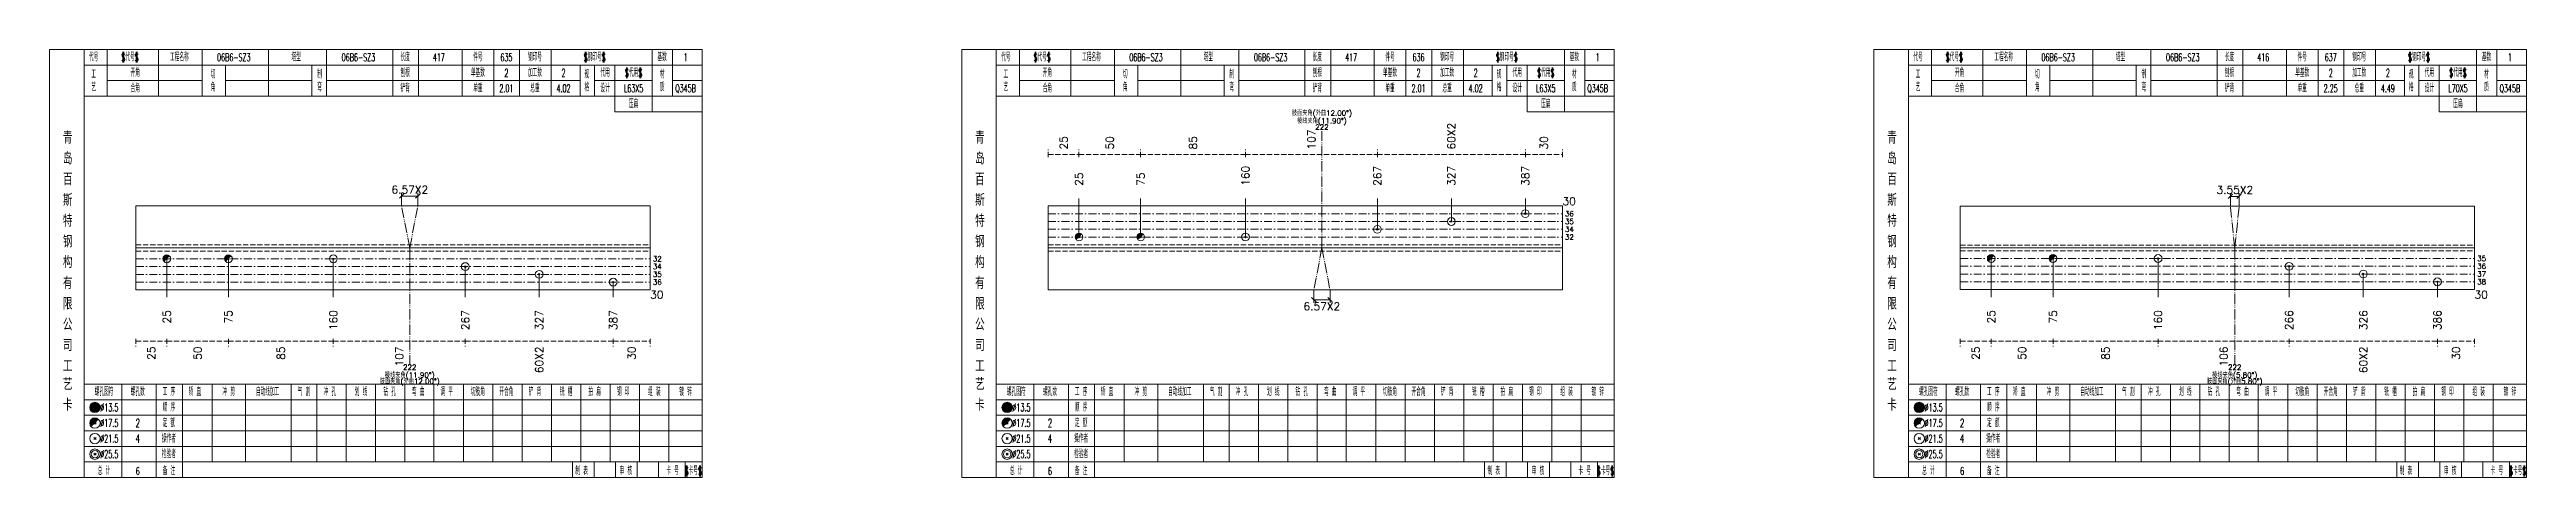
# Model space of a CAD drawing. Extents: x -533 to 8774, y 0 to 7979.
# Drawn here: x 4217 to 5171, y 3602 to 3767 of the extents above; entities that cross this region are included whole.
import ezdxf
from ezdxf.enums import TextEntityAlignment as Align

# ---------------------------------------------------------------- set-up
doc = ezdxf.new("R2010")
doc.units = 0
doc.header["$MEASUREMENT"] = 0
for name, pattern in [('一点画线', [5.2, 3, -1, 0.2, -1]), ('制弯线', [5.9, 4, -0.5, 0.2, -0.5, 0.2, -0.5]), ('虚线', [2.75, 2, -0.75])]:
    doc.linetypes.add(name, pattern=pattern)
doc.layers.get('0').update_dxf_attribs({"linetype": 'CONTINUOUS', "lineweight": 25})
for name, color, linetype, lineweight in [('1', 7, 'CONTINUOUS', 25), ('4', 7, 'CONTINUOUS', 25), ('5', 7, 'CONTINUOUS', 25)]:
    doc.layers.add(name, color=color, linetype=linetype, lineweight=lineweight)
doc.styles.get("Standard").update_dxf_attribs({"font": 'simplex.shx', "width": 0.7, "height": 3, "bigfont": 'gbhzfs.shx'})

# ---------------------------------------------------------------- blocks, each defined once
blk = doc.blocks.new('孔17.5')
at = {"layer": '5', "color": 7, "linetype": 'Continuous', "lineweight": 0}
for p, q in [((-0.2, -0.2), (0.2, 0.2)), ((-0.2, 0.2), (0.2, -0.2))]:
    blk.add_line(p, q, dxfattribs=at)
at = {"layer": '5', "color": 7, "linetype": 'Continuous', "lineweight": 13}
blk.add_circle((0, 0), 1, dxfattribs=at)
for radius in [0.9, 0.8, 0.7, 0.6, 0.5, 0.4, 0.3, 0.2, 0.1]:
    blk.add_arc((0, 0), radius, 45, 225, dxfattribs=at)
blk = doc.blocks.new('孔21.5')
at = {"layer": '5', "color": 7, "linetype": 'Continuous', "lineweight": 13}
for p, q in [((-0.2, -0.2), (0.2, 0.2)), ((0.2, -0.2), (-0.2, 0.2))]:
    blk.add_line(p, q, dxfattribs=at)
blk.add_circle((0, 0), 1, dxfattribs=at)

msp = doc.modelspace()

# ---------------------------------------------------------------- linework, layer by layer
at = {"color": 190, "linetype": '制弯线', "lineweight": 13}
for p, q in [((4706.96, 3690.34), (4706.96, 3735.34)), ((4355.56, 3690.34), (4352.44, 3706.53)), ((4355.56, 3690.34), (4358.68, 3706.53)), ((5058.62, 3690.34), (5056.93, 3706.41)), ((5058.62, 3690.34), (5060.31, 3706.41)), ((4355.56, 3690.34), (4355.56, 3645.34)), ((4706.96, 3690.34), (4703.84, 3674.15)), ((4706.96, 3690.34), (4710.08, 3674.15)), ((5058.62, 3690.34), (5058.62, 3645.34))]:
    msp.add_line(p, q, dxfattribs=at)
at = {"color": 8, "linetype": '虚线', "lineweight": 9}
for p, q in [((4601.5, 3725.34), (4601.5, 3728.34)), ((4601.5, 3726.34), (4613.38, 3726.34)), ((4613.38, 3725.34), (4613.38, 3728.34)), ((4613.38, 3725.34), (4613.38, 3728.34)), ((4613.38, 3726.34), (4637.13, 3726.34)), ((4637.13, 3725.34), (4637.13, 3728.34)), ((4637.13, 3725.34), (4637.13, 3728.34)), ((4637.13, 3726.34), (4677.51, 3726.34)), ((4677.51, 3725.34), (4677.51, 3728.34)), ((4677.51, 3725.34), (4677.51, 3728.34)), ((4677.51, 3726.34), (4728.34, 3726.34)), ((4728.34, 3725.34), (4728.34, 3728.34)), ((4728.34, 3725.34), (4728.34, 3728.34)), ((4728.34, 3726.34), (4785.35, 3726.34)), ((4785.35, 3725.34), (4785.35, 3728.34)), ((4785.35, 3725.34), (4785.35, 3728.34)), ((4785.35, 3726.34), (4799.6, 3726.34)), ((4799.6, 3725.34), (4799.6, 3728.34)), ((4250.1, 3655.34), (4250.1, 3652.34)), ((4261.98, 3655.34), (4261.98, 3652.34)), ((4261.98, 3655.34), (4261.98, 3652.34)), ((4285.73, 3655.34), (4285.73, 3652.34)), ((4285.73, 3655.34), (4285.73, 3652.34)), ((4326.11, 3655.34), (4326.11, 3652.34)), ((4326.11, 3655.34), (4326.11, 3652.34)), ((4376.94, 3655.34), (4376.94, 3652.34)), ((4376.94, 3655.34), (4376.94, 3652.34)), ((4433.95, 3655.34), (4433.95, 3652.34)), ((4433.95, 3655.34), (4433.95, 3652.34)), ((4448.2, 3655.34), (4448.2, 3652.34)), ((4952.9, 3655.34), (4952.9, 3652.34)), ((4964.81, 3655.34), (4964.81, 3652.34)), ((4964.81, 3655.34), (4964.81, 3652.34)), ((4988.62, 3655.34), (4988.62, 3652.34)), ((4988.62, 3655.34), (4988.62, 3652.34)), ((5029.09, 3655.34), (5029.09, 3652.34)), ((5029.09, 3655.34), (5029.09, 3652.34)), ((5079.57, 3655.34), (5079.57, 3652.34)), ((5079.57, 3655.34), (5079.57, 3652.34)), ((5136.71, 3655.34), (5136.71, 3652.34)), ((5136.71, 3655.34), (5136.71, 3652.34)), ((5151, 3655.34), (5151, 3652.34)), ((4250.1, 3654.34), (4261.98, 3654.34)), ((4261.98, 3654.34), (4285.73, 3654.34)), ((4285.73, 3654.34), (4326.11, 3654.34)), ((4326.11, 3654.34), (4376.94, 3654.34)), ((4376.94, 3654.34), (4433.95, 3654.34)), ((4433.95, 3654.34), (4448.2, 3654.34)), ((4952.9, 3654.34), (4964.81, 3654.34)), ((4964.81, 3654.34), (4988.62, 3654.34)), ((4988.62, 3654.34), (5029.09, 3654.34)), ((5029.09, 3654.34), (5079.57, 3654.34)), ((5079.57, 3654.34), (5136.71, 3654.34)), ((5136.71, 3654.34), (5151, 3654.34))]:
    msp.add_line(p, q, dxfattribs=at)
at = {"color": 7, "linetype": 'Continuous', "lineweight": 18}
for p, q in [((4250.1, 3706.53), (4250.1, 3674.15)), ((4250.1, 3706.53), (4448.2, 3706.53)), ((4448.2, 3706.53), (4448.2, 3674.15)), ((4601.5, 3706.53), (4601.5, 3674.15)), ((4601.5, 3706.53), (4799.6, 3706.53)), ((4799.6, 3706.53), (4799.6, 3674.15)), ((4952.9, 3706.41), (4952.9, 3674.27)), ((4952.9, 3706.41), (5151, 3706.41)), ((5151, 3706.41), (5151, 3674.27)), ((4250.1, 3690.34), (4448.2, 3690.34)), ((4601.5, 3690.34), (4799.6, 3690.34)), ((4952.9, 3690.34), (5151, 3690.34))]:
    msp.add_line(p, q, dxfattribs=at)
at = {"color": 7, "linetype": 'Continuous', "lineweight": 13}
for p, q in [((4353.29, 3711.18), (4351.6, 3709.48)), ((4352.44, 3706.53), (4352.44, 3711.53)), ((4352.44, 3710.33), (4358.68, 3710.33)), ((4359.53, 3711.18), (4357.83, 3709.48)), ((4358.68, 3706.53), (4358.68, 3711.53)), ((4613.38, 3694.53), (4613.38, 3709.34)), ((4637.13, 3694.53), (4637.13, 3709.34)), ((4677.51, 3694.53), (4677.51, 3709.34)), ((4728.34, 3697.53), (4728.34, 3709.34)), ((4756.84, 3700.53), (4756.84, 3709.34)), ((4785.35, 3703.53), (4785.35, 3709.34)), ((5057.78, 3711.06), (5056.08, 3709.36)), ((5056.93, 3706.41), (5056.93, 3711.41)), ((5056.93, 3710.21), (5060.31, 3710.21)), ((5061.15, 3711.06), (5059.46, 3709.36)), ((5060.31, 3706.41), (5060.31, 3711.41)), ((4261.98, 3686.15), (4261.98, 3671.34)), ((4285.73, 3686.15), (4285.73, 3671.34)), ((4326.11, 3686.15), (4326.11, 3671.34)), ((4964.81, 3686.27), (4964.81, 3671.34)), ((4988.62, 3686.27), (4988.62, 3671.34)), ((5029.09, 3686.27), (5029.09, 3671.34)), ((5079.57, 3683.27), (5079.57, 3671.34)), ((4376.94, 3683.15), (4376.94, 3671.34)), ((4405.44, 3680.15), (4405.44, 3671.34)), ((4433.95, 3677.15), (4433.95, 3671.34)), ((4703.84, 3674.15), (4703.84, 3669.15)), ((4710.08, 3674.15), (4710.08, 3669.15)), ((5108.14, 3680.27), (5108.14, 3671.34)), ((5136.71, 3677.27), (5136.71, 3671.34)), ((4704.69, 3669.5), (4703, 3671.2)), ((4703.84, 3670.35), (4710.08, 3670.35)), ((4710.93, 3669.5), (4709.23, 3671.2))]:
    msp.add_line(p, q, dxfattribs=at)
at = {"color": 3, "linetype": '一点画线', "lineweight": 13}
for p, q in [((4601.5, 3703.53), (4799.6, 3703.53)), ((4601.5, 3700.53), (4799.6, 3700.53)), ((4601.5, 3697.53), (4799.6, 3697.53)), ((4601.5, 3694.53), (4799.6, 3694.53)), ((4250.1, 3686.15), (4448.2, 3686.15)), ((4952.9, 3686.27), (5151, 3686.27)), ((4952.9, 3683.27), (5151, 3683.27)), ((4250.1, 3683.15), (4448.2, 3683.15)), ((4250.1, 3680.15), (4448.2, 3680.15)), ((4250.1, 3677.15), (4448.2, 3677.15)), ((4952.9, 3680.27), (5151, 3680.27)), ((4952.9, 3677.27), (5151, 3677.27))]:
    msp.add_line(p, q, dxfattribs=at)
at = {"color": 1, "linetype": '虚线', "lineweight": 18}
for p, q in [((4250.1, 3691.53), (4448.2, 3691.53)), ((4250.1, 3689.15), (4448.2, 3689.15)), ((4601.5, 3691.53), (4799.6, 3691.53)), ((4601.5, 3689.15), (4799.6, 3689.15)), ((4952.9, 3691.41), (5151, 3691.41)), ((4952.9, 3689.27), (5151, 3689.27))]:
    msp.add_line(p, q, dxfattribs=at)
at = {"layer": '1', "color": 7, "linetype": 'Continuous', "lineweight": 18}
for p, q in [((4250.1, 3674.15), (4448.2, 3674.15)), ((4601.5, 3674.15), (4799.6, 3674.15)), ((4952.9, 3674.27), (5151, 3674.27))]:
    msp.add_line(p, q, dxfattribs=at)
at = {"layer": '4', "color": 1, "linetype": 'Continuous', "lineweight": 18}
for p, q in [((4230.1, 3601.84), (4230.1, 3766.84)), ((4230.1, 3760.84), (4468.2, 3760.84)), ((4239, 3748.84), (4239, 3766.84)), ((4258.8, 3748.84), (4258.8, 3766.84)), ((4275.6, 3748.84), (4275.6, 3766.84)), ((4284.6, 3748.84), (4284.6, 3760.84)), ((4301.2, 3748.84), (4301.2, 3766.84)), ((4317.9, 3748.84), (4317.9, 3760.84)), ((4323.5, 3748.84), (4323.5, 3766.84)), ((4349, 3748.84), (4349, 3766.84)), ((4359, 3748.84), (4359, 3766.84)), ((4375.7, 3748.84), (4375.7, 3766.84)), ((4387.9, 3748.84), (4387.9, 3766.84)), ((4397.9, 3748.84), (4397.9, 3766.84)), ((4410.1, 3748.84), (4410.1, 3766.84)), ((4421.2, 3748.84), (4421.2, 3760.84)), ((4426.8, 3748.84), (4426.8, 3760.84)), ((4434.6, 3742.84), (4434.6, 3760.84)), ((4449, 3742.84), (4449, 3766.84)), ((4456.8, 3748.84), (4456.8, 3766.84)), ((4581.5, 3601.84), (4581.5, 3766.84)), ((4581.5, 3760.84), (4819.6, 3760.84)), ((4590.4, 3748.84), (4590.4, 3766.84)), ((4610.2, 3748.84), (4610.2, 3766.84)), ((4627, 3748.84), (4627, 3766.84)), ((4636, 3748.84), (4636, 3760.84)), ((4652.6, 3748.84), (4652.6, 3766.84)), ((4669.3, 3748.84), (4669.3, 3760.84)), ((4674.9, 3748.84), (4674.9, 3766.84)), ((4700.4, 3748.84), (4700.4, 3766.84)), ((4710.4, 3748.84), (4710.4, 3766.84)), ((4727.1, 3748.84), (4727.1, 3766.84)), ((4739.3, 3748.84), (4739.3, 3766.84)), ((4749.3, 3748.84), (4749.3, 3766.84)), ((4761.5, 3748.84), (4761.5, 3766.84)), ((4772.6, 3748.84), (4772.6, 3760.84)), ((4778.2, 3748.84), (4778.2, 3760.84)), ((4786, 3742.84), (4786, 3760.84)), ((4800.4, 3742.84), (4800.4, 3766.84)), ((4808.2, 3748.84), (4808.2, 3766.84)), ((4932.9, 3601.84), (4932.9, 3766.84)), ((4932.9, 3760.84), (5171, 3760.84)), ((4941.8, 3748.84), (4941.8, 3766.84)), ((4961.6, 3748.84), (4961.6, 3766.84)), ((4978.4, 3748.84), (4978.4, 3766.84)), ((4987.4, 3748.84), (4987.4, 3760.84)), ((5004, 3748.84), (5004, 3766.84)), ((5020.7, 3748.84), (5020.7, 3760.84)), ((5026.3, 3748.84), (5026.3, 3766.84)), ((5051.8, 3748.84), (5051.8, 3766.84)), ((5061.8, 3748.84), (5061.8, 3766.84)), ((5078.5, 3748.84), (5078.5, 3766.84)), ((5090.7, 3748.84), (5090.7, 3766.84)), ((5100.7, 3748.84), (5100.7, 3766.84)), ((5112.9, 3748.84), (5112.9, 3766.84)), ((5124, 3748.84), (5124, 3760.84)), ((5129.6, 3748.84), (5129.6, 3760.84)), ((5137.4, 3742.84), (5137.4, 3760.84)), ((5151.8, 3742.84), (5151.8, 3766.84)), ((5159.6, 3748.84), (5159.6, 3766.84)), ((4239, 3754.84), (4275.6, 3754.84)), ((4284.6, 3754.84), (4317.9, 3754.84)), ((4323.5, 3754.84), (4421.2, 3754.84)), ((4426.8, 3754.84), (4449, 3754.84)), ((4456.8, 3754.84), (4468.2, 3754.84)), ((4590.4, 3754.84), (4627, 3754.84)), ((4636, 3754.84), (4669.3, 3754.84)), ((4674.9, 3754.84), (4772.6, 3754.84)), ((4778.2, 3754.84), (4800.4, 3754.84)), ((4808.2, 3754.84), (4819.6, 3754.84)), ((4941.8, 3754.84), (4978.4, 3754.84)), ((4987.4, 3754.84), (5020.7, 3754.84)), ((5026.3, 3754.84), (5124, 3754.84)), ((5129.6, 3754.84), (5151.8, 3754.84)), ((5159.6, 3754.84), (5171, 3754.84)), ((4230.1, 3748.84), (4468.2, 3748.84)), ((4434.6, 3742.84), (4468.2, 3742.84)), ((4581.5, 3748.84), (4819.6, 3748.84)), ((4786, 3742.84), (4819.6, 3742.84)), ((4932.9, 3748.84), (5171, 3748.84)), ((5137.4, 3742.84), (5171, 3742.84)), ((4230.1, 3637.84), (4468.2, 3637.84)), ((4244.6, 3601.84), (4244.6, 3637.84)), ((4257.9, 3601.84), (4257.9, 3637.84)), ((4268, 3601.84), (4268, 3637.84)), ((4279.4, 3607.84), (4279.4, 3637.84)), ((4292.3, 3607.84), (4292.3, 3637.84)), ((4309.9, 3607.84), (4309.9, 3637.84)), ((4319.8, 3607.84), (4319.8, 3637.84)), ((4331.1, 3607.84), (4331.1, 3637.84)), ((4342.4, 3607.84), (4342.4, 3637.84)), ((4353.7, 3607.84), (4353.7, 3637.84)), ((4364.9, 3607.84), (4364.9, 3637.84)), ((4376.3, 3607.84), (4376.3, 3637.84)), ((4387.6, 3607.84), (4387.6, 3637.84)), ((4398.9, 3607.84), (4398.9, 3637.84)), ((4410.2, 3607.84), (4410.2, 3637.84)), ((4421.5, 3607.84), (4421.5, 3637.84)), ((4432.8, 3607.84), (4432.8, 3637.84)), ((4444.1, 3607.84), (4444.1, 3637.84)), ((4455.4, 3607.84), (4455.4, 3637.84)), ((4581.5, 3637.84), (4819.6, 3637.84)), ((4596, 3601.84), (4596, 3637.84)), ((4609.3, 3601.84), (4609.3, 3637.84)), ((4619.4, 3601.84), (4619.4, 3637.84)), ((4630.8, 3607.84), (4630.8, 3637.84)), ((4643.7, 3607.84), (4643.7, 3637.84)), ((4661.3, 3607.84), (4661.3, 3637.84)), ((4671.2, 3607.84), (4671.2, 3637.84)), ((4682.5, 3607.84), (4682.5, 3637.84)), ((4693.8, 3607.84), (4693.8, 3637.84)), ((4705.1, 3607.84), (4705.1, 3637.84)), ((4716.3, 3607.84), (4716.3, 3637.84)), ((4727.7, 3607.84), (4727.7, 3637.84)), ((4739, 3607.84), (4739, 3637.84)), ((4750.3, 3607.84), (4750.3, 3637.84)), ((4761.6, 3607.84), (4761.6, 3637.84)), ((4772.9, 3607.84), (4772.9, 3637.84)), ((4784.2, 3607.84), (4784.2, 3637.84)), ((4795.5, 3607.84), (4795.5, 3637.84)), ((4806.8, 3607.84), (4806.8, 3637.84)), ((4932.9, 3637.84), (5171, 3637.84)), ((4947.4, 3601.84), (4947.4, 3637.84)), ((4960.7, 3601.84), (4960.7, 3637.84)), ((4970.8, 3601.84), (4970.8, 3637.84)), ((4982.2, 3607.84), (4982.2, 3637.84)), ((4995.1, 3607.84), (4995.1, 3637.84)), ((5012.7, 3607.84), (5012.7, 3637.84)), ((5022.6, 3607.84), (5022.6, 3637.84)), ((5033.9, 3607.84), (5033.9, 3637.84)), ((5045.2, 3607.84), (5045.2, 3637.84)), ((5056.5, 3607.84), (5056.5, 3637.84)), ((5067.7, 3607.84), (5067.7, 3637.84)), ((5079.1, 3607.84), (5079.1, 3637.84)), ((5090.4, 3607.84), (5090.4, 3637.84)), ((5101.7, 3607.84), (5101.7, 3637.84)), ((5113, 3607.84), (5113, 3637.84)), ((5124.3, 3607.84), (5124.3, 3637.84)), ((5135.6, 3607.84), (5135.6, 3637.84)), ((5146.9, 3607.84), (5146.9, 3637.84)), ((5158.2, 3607.84), (5158.2, 3637.84)), ((4230.1, 3631.84), (4468.2, 3631.84)), ((4581.5, 3631.84), (4819.6, 3631.84)), ((4932.9, 3631.84), (5171, 3631.84)), ((4230.1, 3625.84), (4468.2, 3625.84)), ((4230.1, 3619.84), (4468.2, 3619.84)), ((4581.5, 3625.84), (4819.6, 3625.84)), ((4581.5, 3619.84), (4819.6, 3619.84)), ((4932.9, 3625.84), (5171, 3625.84)), ((4932.9, 3619.84), (5171, 3619.84)), ((4230.1, 3613.84), (4468.2, 3613.84)), ((4230.1, 3607.84), (4468.2, 3607.84)), ((4418.2, 3601.84), (4418.2, 3607.84)), ((4426.6, 3601.84), (4426.6, 3607.84)), ((4434.8, 3601.84), (4434.8, 3607.84)), ((4443.2, 3601.84), (4443.2, 3607.84)), ((4451.4, 3601.84), (4451.4, 3607.84)), ((4461.7, 3601.84), (4461.7, 3607.84)), ((4581.5, 3613.84), (4819.6, 3613.84)), ((4581.5, 3607.84), (4819.6, 3607.84)), ((4769.6, 3601.84), (4769.6, 3607.84)), ((4778, 3601.84), (4778, 3607.84)), ((4786.2, 3601.84), (4786.2, 3607.84)), ((4794.6, 3601.84), (4794.6, 3607.84)), ((4802.8, 3601.84), (4802.8, 3607.84)), ((4813.1, 3601.84), (4813.1, 3607.84)), ((4932.9, 3613.84), (5171, 3613.84)), ((4932.9, 3607.84), (5171, 3607.84)), ((5121, 3601.84), (5121, 3607.84)), ((5129.4, 3601.84), (5129.4, 3607.84)), ((5137.6, 3601.84), (5137.6, 3607.84)), ((5146, 3601.84), (5146, 3607.84)), ((5154.2, 3601.84), (5154.2, 3607.84)), ((5164.5, 3601.84), (5164.5, 3607.84))]:
    msp.add_line(p, q, dxfattribs=at)
at = {"layer": '4', "color": 7, "linetype": 'Continuous', "lineweight": 13}
for p, q in [((4234.1, 3628.64), (4234.5, 3629.04)), ((4234.5, 3628.64), (4234.1, 3629.04)), ((4585.5, 3628.64), (4585.9, 3629.04)), ((4585.9, 3628.64), (4585.5, 3629.04)), ((4936.9, 3628.64), (4937.3, 3629.04)), ((4937.3, 3628.64), (4936.9, 3629.04)), ((4233.9, 3616.44), (4234.7, 3617.24)), ((4234.7, 3616.44), (4233.9, 3617.24)), ((4585.3, 3616.44), (4586.1, 3617.24)), ((4586.1, 3616.44), (4585.3, 3617.24)), ((4936.7, 3616.44), (4937.5, 3617.24)), ((4937.5, 3616.44), (4936.7, 3617.24)), ((4233.9, 3610.44), (4234.7, 3611.24)), ((4234.7, 3610.44), (4233.9, 3611.24)), ((4585.3, 3610.44), (4586.1, 3611.24)), ((4586.1, 3610.44), (4585.3, 3611.24)), ((4936.7, 3610.44), (4937.5, 3611.24)), ((4937.5, 3610.44), (4936.7, 3611.24))]:
    msp.add_line(p, q, dxfattribs=at)
at = {"layer": '4', "color": 7, "linetype": 'Continuous', "lineweight": 0}
for p, q in [((4233.9, 3622.44), (4234.7, 3623.24)), ((4233.9, 3623.24), (4234.7, 3622.44)), ((4585.3, 3622.44), (4586.1, 3623.24)), ((4585.3, 3623.24), (4586.1, 3622.44)), ((4936.7, 3622.44), (4937.5, 3623.24)), ((4936.7, 3623.24), (4937.5, 3622.44))]:
    msp.add_line(p, q, dxfattribs=at)
at = {"layer": '4', "color": 1, "linetype": 'Continuous', "lineweight": 18}
for points in [[(4216.8, 3766.84), (4216.8, 3601.84), (4468.2, 3601.84), (4468.2, 3766.84)], [(4568.2, 3766.84), (4568.2, 3601.84), (4819.6, 3601.84), (4819.6, 3766.84)], [(4919.6, 3766.84), (4919.6, 3601.84), (5171, 3601.84), (5171, 3766.84)]]:
    msp.add_lwpolyline(points, close=True, dxfattribs=at)
at = {"layer": '4', "color": 7, "linetype": 'Continuous', "lineweight": 13}
for centre, radius in [((4234.3, 3628.84), 2), ((4234.3, 3628.84), 1.8), ((4234.3, 3628.84), 1.6), ((4234.3, 3628.84), 1.4), ((4234.3, 3628.84), 1.2), ((4234.3, 3628.84), 1), ((4234.3, 3628.84), 0.8), ((4234.3, 3628.84), 0.6), ((4234.3, 3628.84), 0.4), ((4234.3, 3628.84), 0.2), ((4585.7, 3628.84), 2), ((4585.7, 3628.84), 1.8), ((4585.7, 3628.84), 1.6), ((4585.7, 3628.84), 1.4), ((4585.7, 3628.84), 1.2), ((4585.7, 3628.84), 1), ((4585.7, 3628.84), 0.8), ((4585.7, 3628.84), 0.6), ((4585.7, 3628.84), 0.4), ((4585.7, 3628.84), 0.2), ((4937.1, 3628.84), 2), ((4937.1, 3628.84), 1.8), ((4937.1, 3628.84), 1.6), ((4937.1, 3628.84), 1.4), ((4937.1, 3628.84), 1.2), ((4937.1, 3628.84), 1), ((4937.1, 3628.84), 0.8), ((4937.1, 3628.84), 0.6), ((4937.1, 3628.84), 0.4), ((4937.1, 3628.84), 0.2), ((4234.3, 3622.84), 2), ((4234.3, 3616.84), 2), ((4585.7, 3622.84), 2), ((4585.7, 3616.84), 2), ((4937.1, 3622.84), 2), ((4937.1, 3616.84), 2), ((4234.3, 3610.84), 2), ((4234.3, 3610.84), 1.4), ((4585.7, 3610.84), 2), ((4585.7, 3610.84), 1.4), ((4937.1, 3610.84), 2), ((4937.1, 3610.84), 1.4)]:
    msp.add_circle(centre, radius, dxfattribs=at)
for centre, radius in [((4234.3, 3622.84), 1.8), ((4234.3, 3622.84), 1.6), ((4234.3, 3622.84), 1.4), ((4234.3, 3622.84), 1.2), ((4234.3, 3622.84), 1), ((4234.3, 3622.84), 0.8), ((4234.3, 3622.84), 0.6), ((4234.3, 3622.84), 0.4), ((4234.3, 3622.84), 0.2), ((4585.7, 3622.84), 1.8), ((4585.7, 3622.84), 1.6), ((4585.7, 3622.84), 1.4), ((4585.7, 3622.84), 1.2), ((4585.7, 3622.84), 1), ((4585.7, 3622.84), 0.8), ((4585.7, 3622.84), 0.6), ((4585.7, 3622.84), 0.4), ((4585.7, 3622.84), 0.2), ((4937.1, 3622.84), 1.8), ((4937.1, 3622.84), 1.6), ((4937.1, 3622.84), 1.4), ((4937.1, 3622.84), 1.2), ((4937.1, 3622.84), 1), ((4937.1, 3622.84), 0.8), ((4937.1, 3622.84), 0.6), ((4937.1, 3622.84), 0.4), ((4937.1, 3622.84), 0.2)]:
    msp.add_arc(centre, radius, 45, 225, dxfattribs=at)

# ---------------------------------------------------------------- block references
at = {"color": 7, "linetype": 'Continuous', "lineweight": 13, "xscale": 1.5, "yscale": 1.5, "zscale": 1.5}
for name, p in [('孔21.5', (4785.35, 3703.53)), ('孔17.5', (4613.38, 3694.53)), ('孔17.5', (4637.13, 3694.53)), ('孔21.5', (4677.51, 3694.53)), ('孔21.5', (4728.34, 3697.53)), ('孔21.5', (4756.84, 3700.53))]:
    msp.add_blockref(name, p, dxfattribs=at)
at = {"layer": '1', "color": 7, "linetype": 'Continuous', "lineweight": 13, "xscale": 1.5, "yscale": 1.5, "zscale": 1.5}
for name, p in [('孔17.5', (4261.98, 3686.15)), ('孔17.5', (4285.73, 3686.15)), ('孔21.5', (4326.11, 3686.15)), ('孔21.5', (4376.94, 3683.15)), ('孔17.5', (4964.81, 3686.27)), ('孔17.5', (4988.62, 3686.27)), ('孔21.5', (5029.09, 3686.27)), ('孔21.5', (5079.57, 3683.27)), ('孔21.5', (4405.44, 3680.15)), ('孔21.5', (4433.95, 3677.15)), ('孔21.5', (5108.14, 3680.27)), ('孔21.5', (5136.71, 3677.27))]:
    msp.add_blockref(name, p, dxfattribs=at)

# ---------------------------------------------------------------- texts
at = {"color": 7, "linetype": 'Continuous', "lineweight": 13}
for s, p in [('肢面夹角(外曲12.00%%d)', (4706.96, 3743.34)), ('222', (4355.56, 3645.34)), ('222', (5058.62, 3645.34))]:
    msp.add_text(s, height=2, dxfattribs=at).set_placement(p, align=Align.TOP_CENTER)
for s, height, p in [('棱线夹角(11.90%%d)', 2, (4706.96, 3739.34)), ('6.57X2', 3, (4355.56, 3712.83)), ('3.55X2', 3, (5058.62, 3712.71)), ('6.57X2', 3, (4706.96, 3667.85)), ('棱线夹角(11.90%%d)', 2, (4355.56, 3641.34)), ('棱线夹角(5.80%%d)', 2, (5058.62, 3641.34))]:
    msp.add_text(s, height=height, dxfattribs=at).set_placement(p, align=Align.MIDDLE_CENTER)
at = {"color": 8, "linetype": 'Continuous', "lineweight": 9}
for s, p in [('25', (4607.44, 3728.34)), ('50', (4625.25, 3728.34)), ('85', (4657.32, 3728.34)), ('107', (4702.93, 3728.34)), ('60X2', (4756.84, 3728.34)), ('30', (4792.47, 3728.34))]:
    msp.add_text(s, height=3, rotation=90, dxfattribs=at).set_placement(p, align=Align.MIDDLE_LEFT)
at = {"color": 7, "linetype": 'Continuous', "lineweight": 13}
for s, p in [('222', (4706.96, 3735.34)), ('肢面夹角(外曲12.00%%d)', (4355.56, 3637.34)), ('肢面夹角(外曲5.80%%d)', (5058.62, 3637.34))]:
    msp.add_text(s, height=2, dxfattribs=at).set_placement(p, align=Align.BOTTOM_CENTER)
for s, p in [('160', (4677.51, 3714.34)), ('267', (4728.34, 3714.34)), ('327', (4756.84, 3714.34)), ('387', (4785.35, 3714.34)), ('25', (4613.38, 3714.34)), ('75', (4637.13, 3714.34))]:
    msp.add_text(s, height=3, rotation=90, dxfattribs=at).set_placement(p, align=Align.MIDDLE_LEFT)
for s, height, p in [('30', 3, (4799.6, 3708.34)), ('36', 2, (4800.6, 3703.53)), ('35', 2, (4800.6, 3700.53)), ('34', 2, (4800.6, 3697.53)), ('32', 2, (4800.6, 3694.53)), ('32', 2, (4449.2, 3686.15)), ('34', 2, (4449.2, 3683.15)), ('35', 2, (5152, 3686.27)), ('36', 2, (5152, 3683.27)), ('35', 2, (4449.2, 3680.15)), ('36', 2, (4449.2, 3677.15)), ('37', 2, (5152, 3680.27)), ('38', 2, (5152, 3677.27))]:
    msp.add_text(s, height=height, dxfattribs=at).set_placement(p, align=Align.MIDDLE_LEFT)
at = {"color": 8, "linetype": 'Continuous', "lineweight": 9}
for s, p in [('25', (4256.04, 3652.34)), ('50', (4273.85, 3652.34)), ('85', (4305.92, 3652.34)), ('107', (4351.53, 3652.34)), ('60X2', (4405.44, 3652.34)), ('30', (4441.07, 3652.34)), ('25', (4958.85, 3652.34)), ('50', (4976.71, 3652.34)), ('85', (5008.85, 3652.34)), ('106', (5054.33, 3652.34)), ('60X2', (5108.14, 3652.34)), ('30', (5143.86, 3652.34))]:
    msp.add_text(s, height=3, rotation=90, dxfattribs=at).set_placement(p, align=Align.MIDDLE_RIGHT)
at = {"layer": '1', "color": 7, "linetype": 'Continuous', "lineweight": 13}
for p in [(4448.2, 3672.34), (5151, 3672.34)]:
    msp.add_text('30', height=3, dxfattribs=at).set_placement(p, align=Align.MIDDLE_LEFT)
for s, p in [('25', (4261.98, 3666.34)), ('75', (4285.73, 3666.34)), ('160', (4326.11, 3666.34)), ('267', (4376.94, 3666.34)), ('327', (4405.44, 3666.34)), ('387', (4433.95, 3666.34)), ('25', (4964.81, 3666.34)), ('75', (4988.62, 3666.34)), ('160', (5029.09, 3666.34)), ('266', (5079.57, 3666.34)), ('326', (5108.14, 3666.34)), ('386', (5136.71, 3666.34))]:
    msp.add_text(s, height=3, rotation=90, dxfattribs=at).set_placement(p, align=Align.MIDDLE_RIGHT)
at = {"layer": '4', "color": 1, "linetype": 'Continuous', "lineweight": 13}
for s, height, width, p in [('代号', 3, 0.6, (4233.8, 3763.84)), ('$代号$', 3, 0.6, (4247.8, 3763.84)), ('开角', 3, 0.6, (4249.8, 3757.84)), ('工程名称', 3, 0.6, (4266.8, 3763.84)), ('06B6-SZ3', 3, 0.6, (4287.8, 3763.84)), ('塔型', 3, 0.6, (4311.8, 3763.84)), ('06B6-SZ3', 3, 0.6, (4335.8, 3763.84)), ('刨根', 3, 0.6, (4353.8, 3757.84)), ('长度', 3, 0.6, (4353.8, 3763.84)), ('417', 3, 0.6, (4366.8, 3763.84)), ('单基数', 3, 0.6, (4381.8, 3757.84)), ('件号', 3, 0.6, (4381.8, 3763.84)), ('635', 3, 0.6, (4392.8, 3763.84)), ('加工数', 3, 0.6, (4403.8, 3757.84)), ('钢印号', 3, 0.6, (4403.8, 3763.84)), ('$钢印号$', 3, 0.6, (4426.8, 3763.84)), ('代用', 3, 0.6, (4430.8, 3757.84)), ('$代用$', 3, 0.6, (4441.8, 3757.84)), ('基数', 3, 0.6, (4452.8, 3763.84)), ('1', 3, 0.6, (4461.8, 3763.84)), ('代号', 3, 0.6, (4585.2, 3763.84)), ('$代号$', 3, 0.6, (4599.2, 3763.84)), ('开角', 3, 0.6, (4601.2, 3757.84)), ('工程名称', 3, 0.6, (4618.2, 3763.84)), ('06B6-SZ3', 3, 0.6, (4639.2, 3763.84)), ('塔型', 3, 0.6, (4663.2, 3763.84)), ('06B6-SZ3', 3, 0.6, (4687.2, 3763.84)), ('刨根', 3, 0.6, (4705.2, 3757.84)), ('长度', 3, 0.6, (4705.2, 3763.84)), ('417', 3, 0.6, (4718.2, 3763.84)), ('单基数', 3, 0.6, (4733.2, 3757.84)), ('件号', 3, 0.6, (4733.2, 3763.84)), ('636', 3, 0.6, (4744.2, 3763.84)), ('加工数', 3, 0.6, (4755.2, 3757.84)), ('钢印号', 3, 0.6, (4755.2, 3763.84)), ('$钢印号$', 3, 0.6, (4778.2, 3763.84)), ('代用', 3, 0.6, (4782.2, 3757.84)), ('$代用$', 3, 0.6, (4793.2, 3757.84)), ('基数', 3, 0.6, (4804.2, 3763.84)), ('1', 3, 0.6, (4813.2, 3763.84)), ('代号', 3, 0.6, (4936.6, 3763.84)), ('$代号$', 3, 0.6, (4950.6, 3763.84)), ('开角', 3, 0.6, (4952.6, 3757.84)), ('工程名称', 3, 0.6, (4969.6, 3763.84)), ('06B6-SZ3', 3, 0.6, (4990.6, 3763.84)), ('塔型', 3, 0.6, (5014.6, 3763.84)), ('06B6-SZ3', 3, 0.6, (5038.6, 3763.84)), ('刨根', 3, 0.6, (5056.6, 3757.84)), ('长度', 3, 0.6, (5056.6, 3763.84)), ('416', 3, 0.6, (5069.6, 3763.84)), ('单基数', 3, 0.6, (5084.6, 3757.84)), ('件号', 3, 0.6, (5084.6, 3763.84)), ('637', 3, 0.6, (5095.6, 3763.84)), ('加工数', 3, 0.6, (5106.6, 3757.84)), ('钢印号', 3, 0.6, (5106.6, 3763.84)), ('$钢印号$', 3, 0.6, (5129.6, 3763.84)), ('代用', 3, 0.6, (5133.6, 3757.84)), ('$代用$', 3, 0.6, (5144.6, 3757.84)), ('基数', 3, 0.6, (5155.6, 3763.84)), ('1', 3, 0.6, (5164.6, 3763.84)), ('工', 3, 0.6, (4233.8, 3757.24)), ('艺', 3, 0.6, (4233.8, 3752.24)), ('合角', 3, 0.6, (4249.8, 3751.84)), ('切', 3, 0.6, (4279.8, 3757.24)), ('角', 3, 0.6, (4279.8, 3752.24)), ('制', 3, 0.6, (4320.8, 3757.24)), ('弯', 3, 0.6, (4320.8, 3752.24)), ('铲背', 3, 0.6, (4353.8, 3751.84)), ('单重', 3, 0.6, (4381.8, 3751.84)), ('2.01', 3, 0.6, (4392.8, 3751.84)), ('2', 3, 0.6, (4392.8, 3757.84)), ('总重', 3, 0.6, (4403.8, 3751.84)), ('4.02', 3, 0.6, (4414.8, 3751.84)), ('2', 3, 0.6, (4414.8, 3757.84)), ('格', 3, 0.6, (4423.8, 3752.24)), ('规', 3, 0.6, (4423.8, 3757.24)), ('设计', 3, 0.6, (4430.8, 3751.84)), ('L63X5', 3, 0.6, (4441.8, 3751.84)), ('材', 3, 0.6, (4452.8, 3757.24)), ('质', 3, 0.6, (4452.8, 3752.24)), ('Q345B', 3, 0.6, (4461.8, 3751.84)), ('工', 3, 0.6, (4585.2, 3757.24)), ('艺', 3, 0.6, (4585.2, 3752.24)), ('合角', 3, 0.6, (4601.2, 3751.84)), ('切', 3, 0.6, (4631.2, 3757.24)), ('角', 3, 0.6, (4631.2, 3752.24)), ('制', 3, 0.6, (4672.2, 3757.24)), ('弯', 3, 0.6, (4672.2, 3752.24)), ('铲背', 3, 0.6, (4705.2, 3751.84)), ('单重', 3, 0.6, (4733.2, 3751.84)), ('2.01', 3, 0.6, (4744.2, 3751.84)), ('2', 3, 0.6, (4744.2, 3757.84)), ('总重', 3, 0.6, (4755.2, 3751.84)), ('4.02', 3, 0.6, (4766.2, 3751.84)), ('2', 3, 0.6, (4766.2, 3757.84)), ('格', 3, 0.6, (4775.2, 3752.24)), ('规', 3, 0.6, (4775.2, 3757.24)), ('设计', 3, 0.6, (4782.2, 3751.84)), ('L63X5', 3, 0.6, (4793.2, 3751.84)), ('材', 3, 0.6, (4804.2, 3757.24)), ('质', 3, 0.6, (4804.2, 3752.24)), ('Q345B', 3, 0.6, (4813.2, 3751.84)), ('工', 3, 0.6, (4936.6, 3757.24)), ('艺', 3, 0.6, (4936.6, 3752.24)), ('合角', 3, 0.6, (4952.6, 3751.84)), ('切', 3, 0.6, (4982.6, 3757.24)), ('角', 3, 0.6, (4982.6, 3752.24)), ('制', 3, 0.6, (5023.6, 3757.24)), ('弯', 3, 0.6, (5023.6, 3752.24)), ('铲背', 3, 0.6, (5056.6, 3751.84)), ('单重', 3, 0.6, (5084.6, 3751.84)), ('2.25', 3, 0.6, (5095.6, 3751.84)), ('2', 3, 0.6, (5095.6, 3757.84)), ('总重', 3, 0.6, (5106.6, 3751.84)), ('4.49', 3, 0.6, (5117.6, 3751.84)), ('2', 3, 0.6, (5117.6, 3757.84)), ('格', 3, 0.6, (5126.6, 3752.24)), ('规', 3, 0.6, (5126.6, 3757.24)), ('设计', 3, 0.6, (5133.6, 3751.84)), ('L70X5', 3, 0.6, (5144.6, 3751.84)), ('材', 3, 0.6, (5155.6, 3757.24)), ('质', 3, 0.6, (5155.6, 3752.24)), ('Q345B', 3, 0.6, (5164.6, 3751.84)), ('压扁', 3, 0.6, (4441.8, 3745.84)), ('压扁', 3, 0.6, (4793.2, 3745.84)), ('压扁', 3, 0.6, (5144.6, 3745.84)), ('青', 4.6, 0.8, (4223.8, 3732.84)), ('青', 4.6, 0.8, (4575.2, 3732.84)), ('青', 4.6, 0.8, (4926.6, 3732.84)), ('岛', 4.6, 0.8, (4223.8, 3724.84)), ('岛', 4.6, 0.8, (4575.2, 3724.84)), ('岛', 4.6, 0.8, (4926.6, 3724.84)), ('百', 4.6, 0.8, (4223.8, 3716.84)), ('百', 4.6, 0.8, (4575.2, 3716.84)), ('百', 4.6, 0.8, (4926.6, 3716.84)), ('斯', 4.6, 0.8, (4223.8, 3708.84)), ('特', 4.6, 0.8, (4223.8, 3700.84)), ('斯', 4.6, 0.8, (4575.2, 3708.84)), ('特', 4.6, 0.8, (4575.2, 3700.84)), ('斯', 4.6, 0.8, (4926.6, 3708.84)), ('特', 4.6, 0.8, (4926.6, 3700.84)), ('钢', 4.6, 0.8, (4223.8, 3692.84)), ('钢', 4.6, 0.8, (4575.2, 3692.84)), ('钢', 4.6, 0.8, (4926.6, 3692.84)), ('构', 4.6, 0.8, (4223.8, 3684.84)), ('构', 4.6, 0.8, (4575.2, 3684.84)), ('构', 4.6, 0.8, (4926.6, 3684.84)), ('有', 4.6, 0.8, (4223.8, 3676.84)), ('有', 4.6, 0.8, (4575.2, 3676.84)), ('有', 4.6, 0.8, (4926.6, 3676.84)), ('限', 4.6, 0.8, (4223.8, 3668.84)), ('限', 4.6, 0.8, (4575.2, 3668.84)), ('限', 4.6, 0.8, (4926.6, 3668.84)), ('公', 4.6, 0.8, (4223.8, 3660.84)), ('司', 4.6, 0.8, (4223.8, 3652.84)), ('公', 4.6, 0.8, (4575.2, 3660.84)), ('司', 4.6, 0.8, (4575.2, 3652.84)), ('公', 4.6, 0.8, (4926.6, 3660.84)), ('司', 4.6, 0.8, (4926.6, 3652.84)), ('工', 4.6, 0.8, (4223.8, 3644.84)), ('工', 4.6, 0.8, (4575.2, 3644.84)), ('工', 4.6, 0.8, (4926.6, 3644.84)), ('艺', 4.6, 0.8, (4223.8, 3637.84)), ('螺孔图符', 3, 0.6, (4237.8, 3634.84)), ('螺孔数', 3, 0.6, (4250.8, 3634.84)), ('工 序', 3, 0.6, (4262.8, 3634.84)), ('矫 直', 3, 0.6, (4272.8, 3634.84)), ('冲 剪', 3, 0.6, (4285.8, 3634.84)), ('自动线加工', 3, 0.6, (4300.8, 3634.84)), ('气 割', 3, 0.6, (4314.8, 3634.84)), ('冲 孔', 3, 0.6, (4324.8, 3634.84)), ('划 线', 3, 0.6, (4336.8, 3634.84)), ('钻 孔', 3, 0.6, (4347.8, 3634.84)), ('弯 曲', 3, 0.6, (4358.8, 3634.84)), ('调 平', 3, 0.6, (4369.8, 3634.84)), ('切肢角', 3, 0.6, (4381.8, 3634.84)), ('开合角', 3, 0.6, (4392.8, 3634.84)), ('铲 背', 3, 0.6, (4403.8, 3634.84)), ('铣 槽', 3, 0.6, (4415.8, 3634.84)), ('拍 扁', 3, 0.6, (4426.8, 3634.84)), ('钢 印', 3, 0.6, (4437.8, 3634.84)), ('组 装', 3, 0.6, (4449.8, 3634.84)), ('镀 锌', 3, 0.6, (4461.8, 3634.84)), ('艺', 4.6, 0.8, (4575.2, 3637.84)), ('螺孔图符', 3, 0.6, (4589.2, 3634.84)), ('螺孔数', 3, 0.6, (4602.2, 3634.84)), ('工 序', 3, 0.6, (4614.2, 3634.84)), ('矫 直', 3, 0.6, (4624.2, 3634.84)), ('冲 剪', 3, 0.6, (4637.2, 3634.84)), ('自动线加工', 3, 0.6, (4652.2, 3634.84)), ('气 割', 3, 0.6, (4666.2, 3634.84)), ('冲 孔', 3, 0.6, (4676.2, 3634.84)), ('划 线', 3, 0.6, (4688.2, 3634.84)), ('钻 孔', 3, 0.6, (4699.2, 3634.84)), ('弯 曲', 3, 0.6, (4710.2, 3634.84)), ('调 平', 3, 0.6, (4721.2, 3634.84)), ('切肢角', 3, 0.6, (4733.2, 3634.84)), ('开合角', 3, 0.6, (4744.2, 3634.84)), ('铲 背', 3, 0.6, (4755.2, 3634.84)), ('铣 槽', 3, 0.6, (4767.2, 3634.84)), ('拍 扁', 3, 0.6, (4778.2, 3634.84)), ('钢 印', 3, 0.6, (4789.2, 3634.84)), ('组 装', 3, 0.6, (4801.2, 3634.84)), ('镀 锌', 3, 0.6, (4813.2, 3634.84)), ('艺', 4.6, 0.8, (4926.6, 3637.84)), ('螺孔图符', 3, 0.6, (4940.6, 3634.84)), ('螺孔数', 3, 0.6, (4953.6, 3634.84)), ('工 序', 3, 0.6, (4965.6, 3634.84)), ('矫 直', 3, 0.6, (4975.6, 3634.84)), ('冲 剪', 3, 0.6, (4988.6, 3634.84)), ('自动线加工', 3, 0.6, (5003.6, 3634.84)), ('气 割', 3, 0.6, (5017.6, 3634.84)), ('冲 孔', 3, 0.6, (5027.6, 3634.84)), ('划 线', 3, 0.6, (5039.6, 3634.84)), ('钻 孔', 3, 0.6, (5050.6, 3634.84)), ('弯 曲', 3, 0.6, (5061.6, 3634.84)), ('调 平', 3, 0.6, (5072.6, 3634.84)), ('切肢角', 3, 0.6, (5084.6, 3634.84)), ('开合角', 3, 0.6, (5095.6, 3634.84)), ('铲 背', 3, 0.6, (5106.6, 3634.84)), ('铣 槽', 3, 0.6, (5118.6, 3634.84)), ('拍 扁', 3, 0.6, (5129.6, 3634.84)), ('钢 印', 3, 0.6, (5140.6, 3634.84)), ('组 装', 3, 0.6, (5152.6, 3634.84)), ('镀 锌', 3, 0.6, (5164.6, 3634.84)), ('卡', 4.6, 0.8, (4223.8, 3629.84)), ('%%C13.5', 3, 0.5, (4239.8, 3628.84)), ('顺 序', 3, 0.6, (4262.8, 3628.84)), ('卡', 4.6, 0.8, (4575.2, 3629.84)), ('%%C13.5', 3, 0.5, (4591.2, 3628.84)), ('顺 序', 3, 0.6, (4614.2, 3628.84)), ('卡', 4.6, 0.8, (4926.6, 3629.84)), ('%%C13.5', 3, 0.5, (4942.6, 3628.84)), ('顺 序', 3, 0.6, (4965.6, 3628.84)), ('%%C17.5', 3, 0.5, (4239.8, 3622.84)), ('%%C21.5', 3, 0.5, (4239.8, 3616.84)), ('2', 3.2, 0.6, (4250.8, 3622.84)), ('4', 3.2, 0.6, (4250.8, 3616.84)), ('操作者', 3, 0.6, (4262.8, 3616.84)), ('定 额', 3, 0.6, (4262.8, 3622.84)), ('%%C17.5', 3, 0.5, (4591.2, 3622.84)), ('%%C21.5', 3, 0.5, (4591.2, 3616.84)), ('2', 3.2, 0.6, (4602.2, 3622.84)), ('4', 3.2, 0.6, (4602.2, 3616.84)), ('操作者', 3, 0.6, (4614.2, 3616.84)), ('定 额', 3, 0.6, (4614.2, 3622.84)), ('%%C17.5', 3, 0.5, (4942.6, 3622.84)), ('%%C21.5', 3, 0.5, (4942.6, 3616.84)), ('2', 3.2, 0.6, (4953.6, 3622.84)), ('4', 3.2, 0.6, (4953.6, 3616.84)), ('操作者', 3, 0.6, (4965.6, 3616.84)), ('定 额', 3, 0.6, (4965.6, 3622.84)), ('%%C25.5', 3, 0.5, (4239.8, 3610.84)), ('检验者', 3, 0.6, (4262.8, 3610.84)), ('%%C25.5', 3, 0.5, (4591.2, 3610.84)), ('检验者', 3, 0.6, (4614.2, 3610.84)), ('%%C25.5', 3, 0.5, (4942.6, 3610.84)), ('检验者', 3, 0.6, (4965.6, 3610.84)), ('总 计', 3, 0.6, (4237.8, 3604.34)), ('6', 3, 0.6, (4250.8, 3604.34)), ('备 注', 3, 0.6, (4262.8, 3604.34)), ('制 表', 3, 0.6, (4421.8, 3604.34)), ('审 核', 3, 0.6, (4438.8, 3604.34)), ('卡 号', 3, 0.6, (4456.8, 3604.34)), ('$卡号$', 3, 0.6, (4464.8, 3604.34)), ('总 计', 3, 0.6, (4589.2, 3604.34)), ('6', 3, 0.6, (4602.2, 3604.34)), ('备 注', 3, 0.6, (4614.2, 3604.34)), ('制 表', 3, 0.6, (4773.2, 3604.34)), ('审 核', 3, 0.6, (4790.2, 3604.34)), ('卡 号', 3, 0.6, (4808.2, 3604.34)), ('$卡号$', 3, 0.6, (4816.2, 3604.34)), ('总 计', 3, 0.6, (4940.6, 3604.34)), ('6', 3, 0.6, (4953.6, 3604.34)), ('备 注', 3, 0.6, (4965.6, 3604.34)), ('制 表', 3, 0.6, (5124.6, 3604.34)), ('审 核', 3, 0.6, (5141.6, 3604.34)), ('卡 号', 3, 0.6, (5159.6, 3604.34)), ('$卡号$', 3, 0.6, (5167.6, 3604.34))]:
    msp.add_text(s, height=height, dxfattribs=dict(at, width=width)).set_placement(p, align=Align.MIDDLE_CENTER)

doc.saveas('drawing.dxf')
